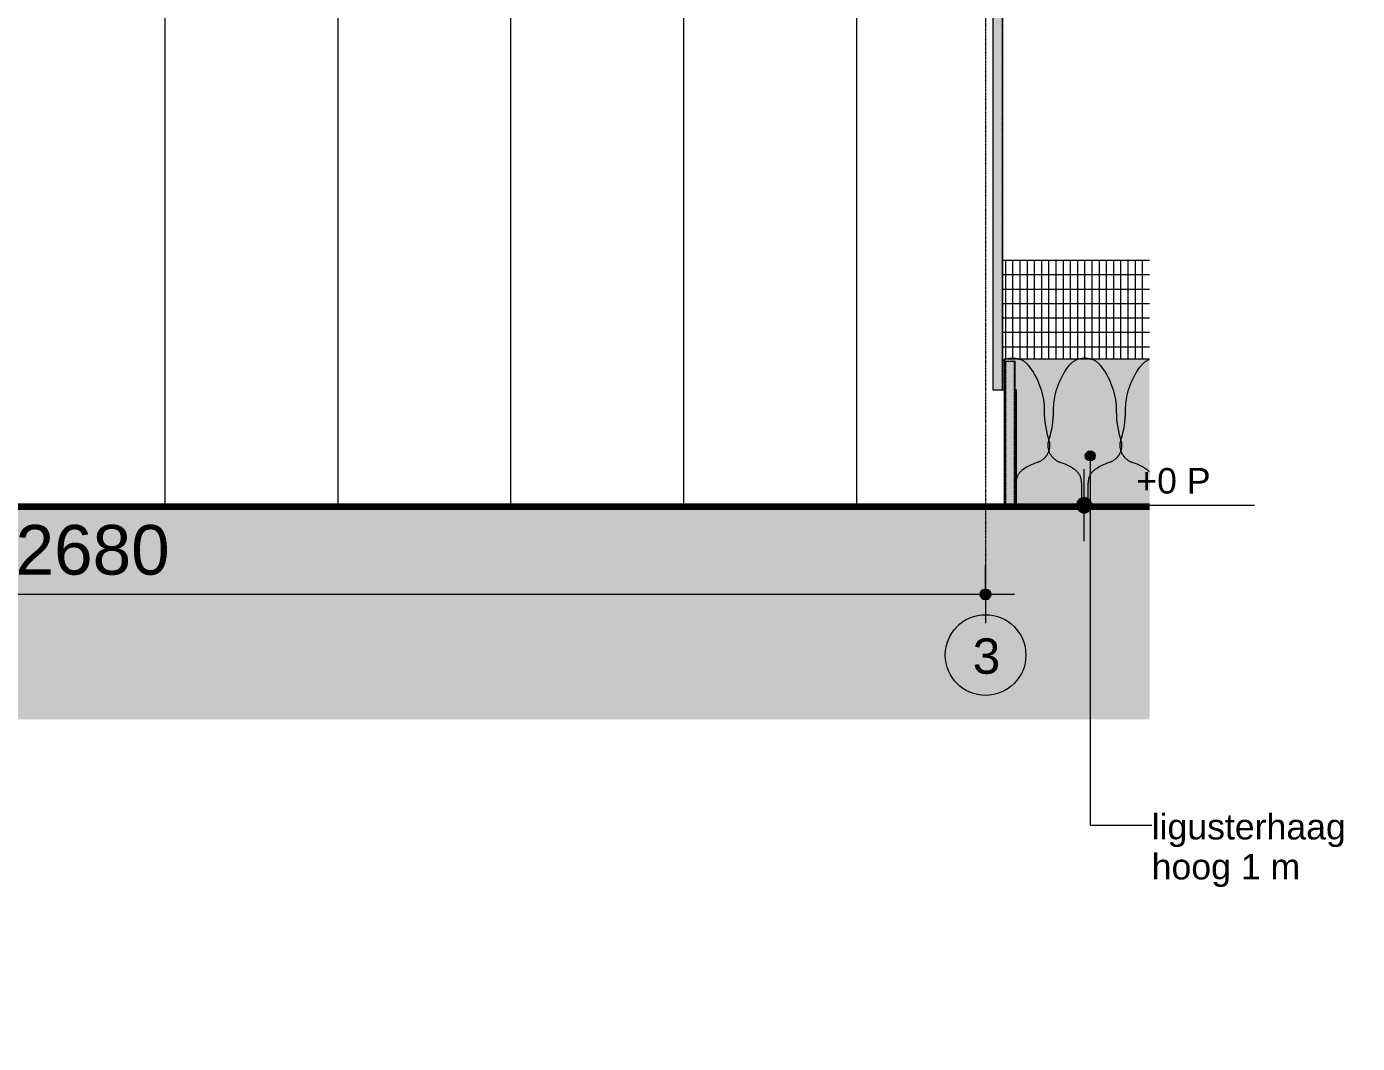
# Model space of a CAD drawing. Header units: millimetres. Extents: x 48682 to 485846, y -7071 to 11878.
# Drawn here: x 447468 to 456704, y -3735 to 3321 of the extents above; entities that cross this region are included whole.
import ezdxf

# ---------------------------------------------------------------- set-up
doc = ezdxf.new("R2010")
doc.units = ezdxf.units.MM
doc.linetypes.add('dash-dash', pattern=[6, 3, -1, 1, -1])
doc.linetypes.add('Hidden', pattern=[4, 2, -2])
for name, color, linetype, lineweight in [('A-ANNO-DIMS', 211, 'Continuous', 9), ('A-ANNO-DIMS-100', 211, 'Continuous', 9), ('A-DETL', 90, 'Continuous', 13), ('A-DETL-GENF', 92, 'Continuous', 13), ('A-FLOR-HRAL', 11, 'Continuous', 13), ('A-WALL-PATT', 111, 'Continuous', 13), ('C-TOPO', 7, 'Continuous', 13), ('G-ANNO-DIMS', 111, 'Continuous', 9), ('G-ANNO-TEXT', 231, 'Continuous', 9), ('L-PLNT', 71, 'Continuous', 13), ('L-SITE', 91, 'Continuous', 13), ('S-COLS', 52, 'Continuous', 18), ('S-COLS-HDLN', 52, 'Hidden', 9), ('S-FNDN', 32, 'Continuous', 18)]:
    doc.layers.add(name, color=color, linetype=linetype, lineweight=lineweight)
doc.styles.add('Arial', font='arial.ttf', dxfattribs={"height": 177.035928})
doc.styles.add('Arial_1', font='arial.ttf', dxfattribs={"height": 245.883234})
doc.styles.add('Arial_2', font='arial.ttf', dxfattribs={"height": 344.236527})
doc.dimstyles.new('3_5mm', dxfattribs={"dimscale": 304.8, "dimtxt": 350, "dimasz": 0.918635, "dimexe": 0.656168, "dimexo": 0.0625, "dimgap": 0.114829, "dimtad": 1, "dimdec": 4, "dimzin": 0, "dimdsep": 46, "dimtxsty": 'Arial_2', "dimblk1": 'DOTSMALL', "dimblk2": 'DOTSMALL', "dimsah": 1, "dimcen": 0.09, "dimdle": 0.656168, "dimazin": 0, "dimtfac": 1, "dimtdec": 4, "dimtix": 1, "dimtmove": 0, "dimatfit": 3, "dimfxl": 0.656168, "dimfxlon": 1, "dimtvp": 1, "dimtolj": 1, "dimtzin": 0, "dimlwd": 13, "dimlwe": 13, "dimarcsym": 2})

# ---------------------------------------------------------------- blocks, each defined once
blk = doc.blocks.new('Railing - std-V39-rechtergebouw noordoostgevel')
at = {"layer": 'A-FLOR-HRAL'}
blk.add_hatch(color=256, dxfattribs=at).paths.add_polyline_path([(-100967.4, -10), (-100948.5, -10), (-100948.5, 0), (-101018.5, 0), (-101018.5, -10)], flags=0)
for p, q in [((-101018.5, 0), (-101018.5, -10)), ((-100948.5, 0), (-100948.5, -10))]:
    blk.add_line(p, q, dxfattribs=at)
blk = doc.blocks.new('Railing - std-V40-rechtergebouw noordoostgevel')
at = {"layer": 'A-FLOR-HRAL'}
h = blk.add_hatch(color=256, dxfattribs=at)
h.paths.add_polyline_path([(-104556.2, -10), (-104540.1, -10), (-104540.1, 0), (-104559.1, 0), (-104559.1, -10), (-104556.5, -10)], flags=0)
h.paths.add_polyline_path([(-104489.1, -10), (-104489.1, 0), (-104510.1, 0), (-104510.1, -10)], flags=0)
h.paths.add_polyline_path([(-104497.4, 1013.6), (-104489.1, 1013.6), (-104489.1, 1700), (-104510.1, 1700), (-104510.1, 1017.4), (-104497.6, 1013.7)], flags=0)
h.paths.add_polyline_path([(-104544.1, 1020.6), (-104540.1, 1021.1), (-104540.1, 1700), (-104559.1, 1700), (-104559.1, 1020.1), (-104552.1, 1020.4)], flags=0)
for p, q in [((-104559.1, 1700), (-104559.1, 1020.1)), ((-104559.1, 1700), (-104540.1, 1700)), ((-104510.1, 1700), (-104489.1, 1700)), ((-104489.1, 1700), (-104489.1, 1010.4)), ((-104489.1, 234.5), (-104489.1, -10)), ((-104559.1, 0), (-104559.1, -10))]:
    blk.add_line(p, q, dxfattribs=at)
blk = doc.blocks.new('Railing - Railing-8110405-rechtergebouw noordoostgevel')
for name, p in [('Railing - std-V40-rechtergebouw noordoostgevel', (0, 0)), ('Railing - std-V39-rechtergebouw noordoostgevel', (0, 0)), ('Railing - std-V39-rechtergebouw noordoostgevel', (5000, 0))]:
    blk.add_blockref(name, p)
blk = doc.blocks.new('Top Rail Type - Top Rail_Internal_-8110409-rechtergebouw noordoostgevel')
at = {"layer": 'A-FLOR-HRAL', "lineweight": 9}
h = blk.add_hatch(dxfattribs=at)
h.set_pattern_fill('FP_18', color=256, style=0, pattern_type=2)
h.set_pattern_definition([(0, (-709286.42, 0), (0, 100), []), (90, (-709286.42, 0), (-50, 3e-15), [])])
h.paths.add_polyline_path([(-90065, -10), (-89595.4, -10), (-89595.4, 0), (-90353.5, 0), (-90353.5, -10), (-90065.9, -10)], flags=0)
h.paths.add_polyline_path([(-104489.1, -10), (-103814.3, -10), (-103814.3, 0), (-104489.1, 0)], flags=0)
h.paths.add_polyline_path([(-103214.3, -10), (-101018.5, -10), (-101018.5, 0), (-103214.3, 0)], flags=0)
h.paths.add_polyline_path([(-97183.7, -10), (-96018.5, -10), (-96018.5, 0), (-100948.5, 0), (-100948.5, -10)], flags=0)
h.paths.add_polyline_path([(-95948.5, -10), (-91033.5, -10), (-91033.5, 0), (-95948.5, 0)], flags=0)
h.paths.add_polyline_path([(-90613.5, 1003.3), (-90603.5, 1009), (-90603.5, 1013.6), (-90588.2, 1014.5), (-90575.7, 1017.9), (-90561.3, 1020), (-90528.5, 1020.1), (-90521.3, 1019.5), (-90504.4, 1016.1), (-90497.4, 1013.6), (-90089.2, 1014.2), (-90075.7, 1017.9), (-90061.3, 1020), (-90028, 1020.1), (-90021.3, 1019.5), (-90004.4, 1016.1), (-89997.4, 1013.6), (-89595.4, 1013.6), (-89595.4, 1700), (-90613.5, 1700), (-90613.5, 1005.5)], flags=0)
h.paths.add_polyline_path([(-104469.3, 1013.6), (-104089.2, 1014.2), (-104075.7, 1017.9), (-104061.3, 1020), (-104028, 1020.1), (-104021.3, 1019.5), (-104004.4, 1016.1), (-103997.4, 1013.6), (-103634.3, 1013.6), (-103634.3, 1700), (-104489.1, 1700), (-104489.1, 1013.6), (-104480.1, 1013.6)], flags=0)
at = {"layer": 'A-FLOR-HRAL'}
blk.add_line((-90613.5, 1700), (-89595.4, 1700), dxfattribs=at)
blk = doc.blocks.new('300_90_VAE_parkeerplek - 2000x6000-8056828-rechtergebouw noordoostgevel')
at = {"layer": 'L-SITE'}
blk.add_hatch(color=256, dxfattribs=at).paths.add_polyline_path([(-89832.3, 2), (-89595.4, 2), (-89595.4, 5), (-90418.5, 5), (-90418.5, 2), (-89950.8, 2)], flags=0)
at = {"layer": 'A-DETL', "lineweight": 18}
for p, q in [((-90418.5, 5), (-89595.4, 5)), ((-90418.5, 2), (-90418.5, 5)), ((-89595.4, 2), (-90418.5, 2)), ((-90418.5, 2), (-89595.4, 2)), ((-90418.5, 2), (-90418.5, 0)), ((-89595.4, 0), (-90418.5, 0))]:
    blk.add_line(p, q, dxfattribs=at)
blk = doc.blocks.new('300_28_ISR_kolom_buis - ø70x3_6 2-8704371-rechtergebouw noordoostgevel')
at = {"layer": 'A-DETL', "lineweight": 18}
for p, q in [((-90598.5, 1000), (-90598.5, 0)), ((-90528.5, 0), (-90528.5, 1000))]:
    blk.add_line(p, q, dxfattribs=at)
at = {"layer": 'S-COLS', "linetype": 'Hidden', "lineweight": 9}
for p, q in [((-90594.9, 1000), (-90594.9, 0)), ((-90532.1, 0), (-90532.1, 1000))]:
    blk.add_line(p, q, dxfattribs=at)
at = {"layer": 'S-COLS-HDLN'}
blk.add_line((-90598.5, 1000), (-90528.5, 1000), dxfattribs=at)
blk = doc.blocks.new('300_28_ISR_kolom_buis - ø70x3_6 2-8715042-rechtergebouw noordoostgevel')
at = {"layer": 'A-DETL', "lineweight": 18}
blk.add_line((-90518.5, 0), (-90518.5, 800), dxfattribs=at)
at = {"layer": 'S-COLS', "linetype": 'Hidden', "lineweight": 9}
blk.add_line((-90522.1, 0), (-90522.1, 800), dxfattribs=at)
at = {"layer": 'S-COLS-HDLN'}
blk.add_line((-90528.5, 800), (-90518.5, 800), dxfattribs=at)
blk = doc.blocks.new('300_28_ISR_kolom_buis - ø70x3_6 2-8363247-rechtergebouw noordoostgevel')
at = {"layer": 'S-COLS-HDLN', "linetype": 'Continuous', "lineweight": 18}
h = blk.add_hatch(color=256, dxfattribs=at)
h.paths.add_polyline_path([(-90682.5, 800), (-90613.5, 800), (-90613.5, 6724.4), (-90623.3, 6724.4), (-90623.8, 6742.1), (-90683.5, 6758.3), (-90683.5, 800)], flags=0)
h.paths.add_polyline_path([(-90623.3, 6842.6), (-90623.3, 6849.7), (-90648.5, 6849.5), (-90623.8, 6842.8)], flags=0)
at = {"layer": 'A-DETL', "lineweight": 18}
blk.add_line((-90613.5, 800), (-90613.5, 6724.4), dxfattribs=at)
at = {"layer": 'S-COLS', "linetype": 'Hidden', "lineweight": 9}
for p, q in [((-90679.9, 800), (-90679.9, 6757.3)), ((-90617.1, 6724.4), (-90617.1, 800))]:
    blk.add_line(p, q, dxfattribs=at)
at = {"layer": 'S-COLS-HDLN'}
blk.add_line((-90650.6, 6850), (-90613.5, 6850), dxfattribs=at)
blk = doc.blocks.new('90_SI_boom - eik-V43-rechtergebouw noordoostgevel')
at = {"layer": 'L-PLNT'}
h = blk.add_hatch(color=256, dxfattribs=at)
h.paths.add_polyline_path([(-90603.5, 972.7), (-90603.5, 1008.8), (-90613.5, 1003), (-90613.5, 972.7)], flags=0)
h.paths.add_polyline_path([(-90536.3, 1013.6), (-90497.6, 1013.7), (-90512.5, 1017.9), (-90527, 1020), (-90555.4, 1020.2), (-90572.6, 1018.5), (-90585.7, 1015.4), (-90587.3, 1013.6), (-90536.4, 1013.6)], flags=0)
for points in [[(-90528.7, 1019.1), (-90543.1, 1020.5), (-90529.7, 1019.2)], [(-90603.5, 800), (-90603.5, 972.7), (-90613.5, 972.7), (-90613.5, 800)]]:
    blk.add_hatch(color=256, dxfattribs=at).paths.add_polyline_path(points, flags=0)
at = {"layer": 'L-PLNT', "flags": 128}
for points in [[(-90613.7, 1003.6), (-90610.6, 1005.4), (-90606.1, 1007.7), (-90601.4, 1009.9), (-90596.7, 1011.9), (-90591.8, 1013.6), (-90587, 1015.2), (-90582, 1016.6), (-90577, 1017.8), (-90572, 1018.8), (-90566.9, 1019.6), (-90561.8, 1020.2), (-90556.7, 1020.6), (-90551.5, 1020.7), (-90549.7, 1020.8)], [(-90538.5, 1020.8), (-90538.5, 1020.8), (-90538.5, 1020.8), (-90538.6, 1020.8), (-90538.6, 1020.8), (-90538.6, 1020.8), (-90538.7, 1020.8), (-90538.7, 1020.8), (-90538.8, 1020.8), (-90538.9, 1020.8), (-90539, 1020.8), (-90539.1, 1020.8), (-90539.2, 1020.8), (-90539.3, 1020.8), (-90539.4, 1020.8), (-90539.5, 1020.8), (-90539.6, 1020.8), (-90539.8, 1020.8), (-90539.9, 1020.8), (-90540.1, 1020.8), (-90540.2, 1020.8), (-90540.4, 1020.8), (-90540.5, 1020.8), (-90540.7, 1020.8), (-90540.9, 1020.8), (-90541.1, 1020.8), (-90541.3, 1020.8), (-90541.5, 1020.8), (-90541.7, 1020.8), (-90541.9, 1020.8), (-90542.1, 1020.8), (-90542.3, 1020.8), (-90542.5, 1020.8), (-90542.7, 1020.8), (-90542.9, 1020.8), (-90543.2, 1020.8), (-90543.4, 1020.8), (-90543.6, 1020.8), (-90543.8, 1020.8), (-90544, 1020.8), (-90544.3, 1020.8), (-90544.5, 1020.8), (-90544.7, 1020.8), (-90544.9, 1020.8), (-90545.2, 1020.8), (-90545.4, 1020.8), (-90545.6, 1020.8), (-90545.8, 1020.8), (-90546, 1020.8), (-90546.2, 1020.8), (-90546.4, 1020.8), (-90546.6, 1020.8), (-90546.8, 1020.8), (-90547, 1020.8), (-90547.2, 1020.8), (-90547.4, 1020.8), (-90547.6, 1020.8), (-90547.7, 1020.8), (-90547.9, 1020.8), (-90548.1, 1020.8), (-90548.2, 1020.8), (-90548.4, 1020.8), (-90548.5, 1020.8), (-90548.6, 1020.8), (-90548.8, 1020.8), (-90548.9, 1020.8), (-90549, 1020.8), (-90549.1, 1020.8), (-90549.2, 1020.8), (-90549.3, 1020.8), (-90549.4, 1020.8), (-90549.4, 1020.8), (-90549.5, 1020.8), (-90549.6, 1020.8), (-90549.6, 1020.8), (-90549.6, 1020.8), (-90549.7, 1020.8), (-90549.7, 1020.8), (-90549.7, 1020.8)], [(-90549.7, 1020.8), (-90549.7, 1020.8), (-90549.7, 1020.8), (-90549.7, 1020.8), (-90549.6, 1020.8), (-90549.6, 1020.8), (-90549.5, 1020.8), (-90549.5, 1020.8), (-90549.4, 1020.8), (-90549.3, 1020.8), (-90549.3, 1020.8), (-90549.2, 1020.8), (-90549.1, 1020.8), (-90549, 1020.8), (-90548.8, 1020.8), (-90548.7, 1020.8), (-90548.6, 1020.8), (-90548.5, 1020.8), (-90548.3, 1020.8), (-90548.2, 1020.8), (-90548, 1020.8), (-90547.8, 1020.8), (-90547.7, 1020.8), (-90547.5, 1020.8), (-90547.3, 1020.8), (-90547.1, 1020.8), (-90546.9, 1020.8), (-90546.7, 1020.8), (-90546.5, 1020.8), (-90546.3, 1020.8), (-90546.1, 1020.8), (-90545.9, 1020.8), (-90545.7, 1020.8), (-90545.5, 1020.8), (-90545.3, 1020.8), (-90545.1, 1020.8), (-90544.8, 1020.8), (-90544.6, 1020.8), (-90544.4, 1020.8), (-90544.2, 1020.8), (-90543.9, 1020.8), (-90543.7, 1020.8), (-90543.5, 1020.8), (-90543.3, 1020.8), (-90543.1, 1020.8), (-90542.8, 1020.8), (-90542.6, 1020.8), (-90542.4, 1020.8), (-90542.2, 1020.8), (-90542, 1020.8), (-90541.8, 1020.8), (-90541.6, 1020.8), (-90541.4, 1020.8), (-90541.2, 1020.8), (-90541, 1020.8), (-90540.8, 1020.8), (-90540.6, 1020.8), (-90540.5, 1020.8), (-90540.3, 1020.8), (-90540.1, 1020.8), (-90540, 1020.8), (-90539.8, 1020.8), (-90539.7, 1020.8), (-90539.6, 1020.8), (-90539.4, 1020.8), (-90539.3, 1020.8), (-90539.2, 1020.8), (-90539.1, 1020.8), (-90539, 1020.8), (-90538.9, 1020.8), (-90538.8, 1020.8), (-90538.8, 1020.8), (-90538.7, 1020.8), (-90538.7, 1020.8), (-90538.6, 1020.8), (-90538.6, 1020.8), (-90538.6, 1020.8), (-90538.5, 1020.8), (-90538.5, 1020.8)], [(-90538.5, 1020.8), (-90533.4, 1020.7), (-90528.3, 1020.3), (-90523.1, 1019.8), (-90518.1, 1019.1), (-90513, 1018.2), (-90508, 1017.1), (-90503, 1015.8), (-90498.1, 1014.2), (-90493.3, 1012.5), (-90488.5, 1010.6), (-90483.8, 1008.5), (-90479.2, 1006.2), (-90474.7, 1003.8), (-90470.3, 1001.1), (-90466, 998.3), (-90461.8, 995.3), (-90457.8, 992.2), (-90453.8, 988.9), (-90450, 985.4), (-90446.4, 981.8), (-90442.9, 978), (-90439.5, 974.2), (-90438.4, 972.7)], [(-90438.4, 972.7), (-90425.9, 956.6), (-90414.1, 939.9), (-90403, 922.8), (-90392.6, 905.3), (-90382.8, 887.3), (-90373.8, 869), (-90365.6, 850.3), (-90358.1, 831.3), (-90351.3, 812.1), (-90345.4, 792.6), (-90340.2, 772.8), (-90335.8, 752.9), (-90332.2, 732.8), (-90329.5, 712.6), (-90327.5, 692.3), (-90326.3, 671.9), (-90326, 652.5)], [(-90326, 652.5), (-90325.5, 626.8), (-90324, 601.2), (-90321.5, 575.6), (-90317.9, 550.1), (-90313.4, 524.8), (-90307.8, 499.7), (-90301.2, 474.9), (-90294.8, 453.9)], [(-90294.8, 453.9), (-90293.4, 449.1), (-90292.1, 444.2), (-90291.1, 439.3), (-90290.2, 434.4), (-90289.6, 429.4), (-90289.1, 424.4), (-90288.8, 419.4), (-90288.8, 414.3), (-90288.9, 409.3), (-90289.2, 404.3), (-90289.8, 399.3), (-90290.5, 394.4), (-90291.4, 389.4), (-90292.6, 384.5), (-90293.9, 379.7), (-90295.4, 374.9), (-90297.1, 370.2), (-90299, 365.5), (-90301.1, 361), (-90303.4, 356.5), (-90305.8, 352.1), (-90308.4, 347.8), (-90311.2, 343.6), (-90314.2, 339.6), (-90317.3, 335.6), (-90320.5, 331.8), (-90323.9, 328.1), (-90327.5, 324.6), (-90331.2, 321.2), (-90335, 317.9), (-90339, 314.8), (-90343, 311.9), (-90347.2, 309.1), (-90351.5, 306.5), (-90355.9, 304.1), (-90360.4, 301.9), (-90365, 299.8), (-90369.7, 297.9), (-90374.4, 296.2), (-90375.7, 295.8)], [(-90375.7, 295.8), (-90389.9, 290.9), (-90403.9, 285.4), (-90417.7, 279.4), (-90431.3, 272.8), (-90444.5, 265.7), (-90457.5, 258), (-90470.1, 249.9), (-90473.4, 247.6)], [(-90598.5, 234), (-90600.4, 235.9), (-90603.5, 238.8)], [(-90473.4, 247.6), (-90477, 245), (-90480.5, 242.3), (-90483.9, 239.4), (-90487.2, 236.4), (-90490.3, 233.3), (-90493.4, 230), (-90496.2, 226.7), (-90499, 223.2), (-90501.6, 219.6), (-90504.1, 215.9), (-90506.4, 212.1), (-90508.5, 208.2), (-90510.5, 204.3), (-90512.4, 200.2), (-90514, 196.1), (-90515.6, 191.9), (-90516.9, 187.7), (-90518.1, 183.4), (-90518.5, 181.4)]]:
    blk.add_lwpolyline(points, dxfattribs=at)
blk = doc.blocks.new('90_SI_boom - eik-V44-rechtergebouw noordoostgevel')
at = {"layer": 'L-PLNT'}
for points in [[(-90010, 1013.6), (-89997.6, 1013.7), (-90012.5, 1017.9), (-90027, 1020), (-90057.5, 1020.2), (-90069.4, 1019.1), (-90083.8, 1016.1), (-90087.3, 1013.6), (-90013, 1013.6)], [(-90028.7, 1019.1), (-90036.4, 1019.9), (-90030, 1019.2)]]:
    blk.add_hatch(color=256, dxfattribs=at).paths.add_polyline_path(points, flags=0)
for p, q in [((-90066.8, 156.2), (-90066.8, 5)), ((-90021.5, 5), (-90021.5, 156.2))]:
    blk.add_line(p, q, dxfattribs=at)
at = {"layer": 'L-PLNT', "flags": 128}
for points in [[(-90149.8, 972.7), (-90146.6, 976.7), (-90143.1, 980.5), (-90139.5, 984.1), (-90135.8, 987.7), (-90131.9, 991), (-90127.9, 994.2), (-90123.7, 997.3), (-90119.5, 1000.2), (-90115.1, 1002.9), (-90110.6, 1005.4), (-90106.1, 1007.7), (-90101.4, 1009.9), (-90096.7, 1011.9), (-90091.8, 1013.6), (-90087, 1015.2), (-90082, 1016.6), (-90077, 1017.8), (-90072, 1018.8), (-90066.9, 1019.6), (-90061.8, 1020.2), (-90056.7, 1020.6), (-90051.5, 1020.7), (-90049.7, 1020.8)], [(-90038.5, 1020.8), (-90038.5, 1020.8), (-90038.5, 1020.8), (-90038.6, 1020.8), (-90038.6, 1020.8), (-90038.6, 1020.8), (-90038.7, 1020.8), (-90038.7, 1020.8), (-90038.8, 1020.8), (-90038.9, 1020.8), (-90039, 1020.8), (-90039.1, 1020.8), (-90039.2, 1020.8), (-90039.3, 1020.8), (-90039.4, 1020.8), (-90039.5, 1020.8), (-90039.6, 1020.8), (-90039.8, 1020.8), (-90039.9, 1020.8), (-90040.1, 1020.8), (-90040.2, 1020.8), (-90040.4, 1020.8), (-90040.5, 1020.8), (-90040.7, 1020.8), (-90040.9, 1020.8), (-90041.1, 1020.8), (-90041.3, 1020.8), (-90041.5, 1020.8), (-90041.7, 1020.8), (-90041.9, 1020.8), (-90042.1, 1020.8), (-90042.3, 1020.8), (-90042.5, 1020.8), (-90042.7, 1020.8), (-90042.9, 1020.8), (-90043.2, 1020.8), (-90043.4, 1020.8), (-90043.6, 1020.8), (-90043.8, 1020.8), (-90044, 1020.8), (-90044.3, 1020.8), (-90044.5, 1020.8), (-90044.7, 1020.8), (-90044.9, 1020.8), (-90045.2, 1020.8), (-90045.4, 1020.8), (-90045.6, 1020.8), (-90045.8, 1020.8), (-90046, 1020.8), (-90046.2, 1020.8), (-90046.4, 1020.8), (-90046.6, 1020.8), (-90046.8, 1020.8), (-90047, 1020.8), (-90047.2, 1020.8), (-90047.4, 1020.8), (-90047.6, 1020.8), (-90047.7, 1020.8), (-90047.9, 1020.8), (-90048.1, 1020.8), (-90048.2, 1020.8), (-90048.4, 1020.8), (-90048.5, 1020.8), (-90048.6, 1020.8), (-90048.8, 1020.8), (-90048.9, 1020.8), (-90049, 1020.8), (-90049.1, 1020.8), (-90049.2, 1020.8), (-90049.3, 1020.8), (-90049.4, 1020.8), (-90049.4, 1020.8), (-90049.5, 1020.8), (-90049.6, 1020.8), (-90049.6, 1020.8), (-90049.6, 1020.8), (-90049.7, 1020.8), (-90049.7, 1020.8), (-90049.7, 1020.8)], [(-90049.7, 1020.8), (-90049.7, 1020.8), (-90049.7, 1020.8), (-90049.7, 1020.8), (-90049.6, 1020.8), (-90049.6, 1020.8), (-90049.5, 1020.8), (-90049.5, 1020.8), (-90049.4, 1020.8), (-90049.3, 1020.8), (-90049.3, 1020.8), (-90049.2, 1020.8), (-90049.1, 1020.8), (-90049, 1020.8), (-90048.8, 1020.8), (-90048.7, 1020.8), (-90048.6, 1020.8), (-90048.5, 1020.8), (-90048.3, 1020.8), (-90048.2, 1020.8), (-90048, 1020.8), (-90047.8, 1020.8), (-90047.7, 1020.8), (-90047.5, 1020.8), (-90047.3, 1020.8), (-90047.1, 1020.8), (-90046.9, 1020.8), (-90046.7, 1020.8), (-90046.5, 1020.8), (-90046.3, 1020.8), (-90046.1, 1020.8), (-90045.9, 1020.8), (-90045.7, 1020.8), (-90045.5, 1020.8), (-90045.3, 1020.8), (-90045.1, 1020.8), (-90044.8, 1020.8), (-90044.6, 1020.8), (-90044.4, 1020.8), (-90044.2, 1020.8), (-90043.9, 1020.8), (-90043.7, 1020.8), (-90043.5, 1020.8), (-90043.3, 1020.8), (-90043.1, 1020.8), (-90042.8, 1020.8), (-90042.6, 1020.8), (-90042.4, 1020.8), (-90042.2, 1020.8), (-90042, 1020.8), (-90041.8, 1020.8), (-90041.6, 1020.8), (-90041.4, 1020.8), (-90041.2, 1020.8), (-90041, 1020.8), (-90040.8, 1020.8), (-90040.6, 1020.8), (-90040.5, 1020.8), (-90040.3, 1020.8), (-90040.1, 1020.8), (-90040, 1020.8), (-90039.8, 1020.8), (-90039.7, 1020.8), (-90039.6, 1020.8), (-90039.4, 1020.8), (-90039.3, 1020.8), (-90039.2, 1020.8), (-90039.1, 1020.8), (-90039, 1020.8), (-90038.9, 1020.8), (-90038.8, 1020.8), (-90038.8, 1020.8), (-90038.7, 1020.8), (-90038.7, 1020.8), (-90038.6, 1020.8), (-90038.6, 1020.8), (-90038.6, 1020.8), (-90038.5, 1020.8), (-90038.5, 1020.8)], [(-90038.5, 1020.8), (-90033.4, 1020.7), (-90028.3, 1020.3), (-90023.1, 1019.8), (-90018.1, 1019.1), (-90013, 1018.2), (-90008, 1017.1), (-90003, 1015.8), (-89998.1, 1014.2), (-89993.3, 1012.5), (-89988.5, 1010.6), (-89983.8, 1008.5), (-89979.2, 1006.2), (-89974.7, 1003.8), (-89970.3, 1001.1), (-89966, 998.3), (-89961.8, 995.3), (-89957.8, 992.2), (-89953.8, 988.9), (-89950, 985.4), (-89946.4, 981.8), (-89942.9, 978), (-89939.5, 974.2), (-89938.4, 972.7)], [(-90262.2, 652.5), (-90261.8, 672.9), (-90260.6, 693.3), (-90258.6, 713.6), (-90255.8, 733.8), (-90252.2, 753.9), (-90247.8, 773.8), (-90242.6, 793.6), (-90236.5, 813.1), (-90229.8, 832.3), (-90222.2, 851.3), (-90213.9, 869.9), (-90204.9, 888.2), (-90195.1, 906.2), (-90184.7, 923.7), (-90173.5, 940.8), (-90161.7, 957.4), (-90149.8, 972.7)], [(-89938.4, 972.7), (-89925.9, 956.6), (-89914.1, 939.9), (-89903, 922.8), (-89892.6, 905.3), (-89882.8, 887.3), (-89873.8, 869), (-89865.6, 850.3), (-89858.1, 831.3), (-89851.3, 812.1), (-89845.4, 792.6), (-89840.2, 772.8), (-89835.8, 752.9), (-89832.2, 732.8), (-89829.5, 712.6), (-89827.5, 692.3), (-89826.3, 671.9), (-89826, 652.5)], [(-90293.4, 453.9), (-90286, 478.5), (-90279.5, 503.4), (-90274.1, 528.5), (-90269.7, 553.8), (-90266.3, 579.3), (-90263.9, 604.9), (-90262.6, 630.6), (-90262.2, 652.5)], [(-89826, 652.5), (-89825.5, 626.8), (-89824, 601.2), (-89821.5, 575.6), (-89817.9, 550.1), (-89813.4, 524.8), (-89807.8, 499.7), (-89801.2, 474.9), (-89794.8, 453.9)], [(-90212.5, 295.8), (-90217.3, 297.5), (-90222, 299.3), (-90226.6, 301.3), (-90231.1, 303.5), (-90235.5, 305.9), (-90239.8, 308.4), (-90244, 311.1), (-90248.2, 314), (-90252.1, 317.1), (-90256, 320.3), (-90259.7, 323.6), (-90263.3, 327.2), (-90266.8, 330.8), (-90270.1, 334.6), (-90273.2, 338.5), (-90276.2, 342.5), (-90279.1, 346.7), (-90281.7, 350.9), (-90284.2, 355.3), (-90286.5, 359.8), (-90288.6, 364.3), (-90290.6, 368.9), (-90292.4, 373.6), (-90293.9, 378.4), (-90295.3, 383.2), (-90296.5, 388.1), (-90297.5, 393), (-90298.3, 398), (-90298.9, 403), (-90299.2, 408), (-90299.4, 413), (-90299.4, 418), (-90299.2, 423), (-90298.8, 428), (-90298.2, 433), (-90297.4, 438), (-90296.4, 442.9), (-90295.2, 447.8), (-90293.8, 452.6), (-90293.4, 453.9)], [(-89794.8, 453.9), (-89793.4, 449.1), (-89792.1, 444.2), (-89791.1, 439.3), (-89790.2, 434.4), (-89789.6, 429.4), (-89789.1, 424.4), (-89788.8, 419.4), (-89788.8, 414.3), (-89788.9, 409.3), (-89789.2, 404.3), (-89789.8, 399.3), (-89790.5, 394.4), (-89791.4, 389.4), (-89792.6, 384.5), (-89793.9, 379.7), (-89795.4, 374.9), (-89797.1, 370.2), (-89799, 365.5), (-89801.1, 361), (-89803.4, 356.5), (-89805.8, 352.1), (-89808.4, 347.8), (-89811.2, 343.6), (-89814.2, 339.6), (-89817.3, 335.6), (-89820.5, 331.8), (-89823.9, 328.1), (-89827.5, 324.6), (-89831.2, 321.2), (-89835, 317.9), (-89839, 314.8), (-89843, 311.9), (-89847.2, 309.1), (-89851.5, 306.5), (-89855.9, 304.1), (-89860.4, 301.9), (-89865, 299.8), (-89869.7, 297.9), (-89874.4, 296.2), (-89875.7, 295.8)], [(-90114.8, 247.6), (-90127.3, 255.9), (-90140.2, 263.7), (-90153.4, 271), (-90166.9, 277.7), (-90180.6, 283.9), (-90194.6, 289.5), (-90208.7, 294.6), (-90212.5, 295.8)], [(-89875.7, 295.8), (-89889.9, 290.9), (-89903.9, 285.4), (-89917.7, 279.4), (-89931.3, 272.8), (-89944.5, 265.7), (-89957.5, 258), (-89970.1, 249.9), (-89973.4, 247.6)], [(-90066.8, 156.2), (-90066.9, 160.7), (-90067.1, 165.1), (-90067.6, 169.5), (-90068.2, 173.9), (-90069, 178.3), (-90069.9, 182.6), (-90071.1, 186.9), (-90072.4, 191.2), (-90073.9, 195.3), (-90075.5, 199.5), (-90077.3, 203.5), (-90079.3, 207.5), (-90081.4, 211.4), (-90083.7, 215.2), (-90086.1, 218.9), (-90088.7, 222.5), (-90091.4, 226), (-90094.3, 229.4), (-90097.3, 232.7), (-90100.4, 235.9), (-90103.7, 238.9), (-90107, 241.8), (-90110.5, 244.5), (-90114.1, 247.2), (-90114.8, 247.6)], [(-89973.4, 247.6), (-89977, 245), (-89980.5, 242.3), (-89983.9, 239.4), (-89987.2, 236.4), (-89990.3, 233.3), (-89993.4, 230), (-89996.2, 226.7), (-89999, 223.2), (-90001.6, 219.6), (-90004.1, 215.9), (-90006.4, 212.1), (-90008.5, 208.2), (-90010.5, 204.3), (-90012.4, 200.2), (-90014, 196.1), (-90015.6, 191.9), (-90016.9, 187.7), (-90018.1, 183.4), (-90019.1, 179.1), (-90019.9, 174.7), (-90020.6, 170.4), (-90021, 165.9), (-90021.3, 161.5), (-90021.4, 157.1), (-90021.5, 156.2)]]:
    blk.add_lwpolyline(points, dxfattribs=at)
blk = doc.blocks.new('90_SI_boom - eik-V45-rechtergebouw noordoostgevel')
at = {"layer": 'L-PLNT', "flags": 128}
for points in [[(-89762.2, 652.5), (-89761.8, 672.9), (-89760.6, 693.3), (-89758.6, 713.6), (-89755.8, 733.8), (-89752.2, 753.9), (-89747.8, 773.8), (-89742.6, 793.6), (-89736.5, 813.1), (-89729.8, 832.3), (-89722.2, 851.3), (-89713.9, 869.9), (-89704.9, 888.2), (-89695.1, 906.2), (-89684.7, 923.7), (-89673.5, 940.8), (-89661.7, 957.4), (-89649.8, 972.7)], [(-89649.8, 972.7), (-89646.6, 976.7), (-89643.1, 980.5), (-89639.5, 984.1), (-89635.8, 987.7), (-89631.9, 991), (-89627.9, 994.2), (-89623.7, 997.3), (-89619.5, 1000.2), (-89615.1, 1002.9), (-89610.6, 1005.4), (-89606.1, 1007.7), (-89601.4, 1009.9), (-89596.7, 1011.9), (-89595.4, 1012.3)], [(-89793.4, 453.9), (-89786, 478.5), (-89779.5, 503.4), (-89774.1, 528.5), (-89769.7, 553.8), (-89766.3, 579.3), (-89763.9, 604.9), (-89762.6, 630.6), (-89762.2, 652.5)], [(-89712.5, 295.8), (-89717.3, 297.5), (-89722, 299.3), (-89726.6, 301.3), (-89731.1, 303.5), (-89735.5, 305.9), (-89739.8, 308.4), (-89744, 311.1), (-89748.2, 314), (-89752.1, 317.1), (-89756, 320.3), (-89759.7, 323.6), (-89763.3, 327.2), (-89766.8, 330.8), (-89770.1, 334.6), (-89773.2, 338.5), (-89776.2, 342.5), (-89779.1, 346.7), (-89781.7, 350.9), (-89784.2, 355.3), (-89786.5, 359.8), (-89788.6, 364.3), (-89790.6, 368.9), (-89792.4, 373.6), (-89793.9, 378.4), (-89795.3, 383.2), (-89796.5, 388.1), (-89797.5, 393), (-89798.3, 398), (-89798.9, 403), (-89799.2, 408), (-89799.4, 413), (-89799.4, 418), (-89799.2, 423), (-89798.8, 428), (-89798.2, 433), (-89797.4, 438), (-89796.4, 442.9), (-89795.2, 447.8), (-89793.8, 452.6), (-89793.4, 453.9)], [(-89614.8, 247.6), (-89627.3, 255.9), (-89640.2, 263.7), (-89653.4, 271), (-89666.9, 277.7), (-89680.6, 283.9), (-89694.6, 289.5), (-89708.7, 294.6), (-89712.5, 295.8)], [(-89595.4, 230.6), (-89597.3, 232.7), (-89600.4, 235.9), (-89603.7, 238.9), (-89607, 241.8), (-89610.5, 244.5), (-89614.1, 247.2), (-89614.8, 247.6)]]:
    blk.add_lwpolyline(points, dxfattribs=at)
blk = doc.blocks.new('Spot Elevations - 1_8-7718674-rechtergebouw noordoostgevel')
at = {"layer": 'G-ANNO-DIMS'}
h = blk.add_hatch(color=256, dxfattribs=at)
edge = h.paths.add_edge_path(flags=0)
edge.add_arc((-89880.8, 8600), 53, 0, 180)
edge.add_arc((-89880.8, 8600), 53, 180, 360)
at = {"layer": 'G-ANNO-DIMS', "lineweight": 13}
for p, q in [((-89880.8, 8350), (-89880.8, 8850)), ((-89963.1, 8600), (-90263.6, 8600)), ((-89963.1, 8600), (-88697.9, 8600))]:
    blk.add_line(p, q, dxfattribs=at)
for start, end in [(0, 180), (180, 0)]:
    blk.add_arc((-89880.8, 8600), 53, start, end, dxfattribs=at)
blk = doc.blocks.new('DIMBLOCK70-rechtergebouw noordoostgevel')
at = {"layer": 'A-ANNO-DIMS-100', "lineweight": 25}
h = blk.add_hatch(color=256, dxfattribs=at)
edge = h.paths.add_edge_path(flags=0)
edge.add_arc((441443.4, -618.8), 35, 0, 360)
h = blk.add_hatch(color=256, dxfattribs=at)
edge = h.paths.add_edge_path(flags=0)
edge.add_arc((454123.4, -618.8), 35, 0, 360)
at = {"layer": 'A-ANNO-DIMS-100', "lineweight": 13}
for p, q in [((441443.4, -418.8), (441443.4, -818.8)), ((441443.4, -618.8), (441443.4, -418.8)), ((454123.4, -418.8), (454123.4, -818.8)), ((454123.4, -618.8), (454123.4, -418.8)), ((454323.4, -618.8), (441243.4, -618.8))]:
    blk.add_line(p, q, dxfattribs=at)
at = {"layer": 'A-ANNO-DIMS-100', "lineweight": 25}
for centre in [(441443.4, -618.8), (454123.4, -618.8)]:
    blk.add_circle(centre, 35, dxfattribs=at)
at = {"layer": 'A-ANNO-DIMS-100', "color": 0, "lineweight": 13, "insert": (447123.8, -137.3), "char_height": 344.24, "width": 1583.077, "attachment_point": 1, "line_spacing_factor": 0.938532, "style": 'Arial_2'}
blk.add_mtext('12680', dxfattribs=at)
blk = doc.blocks.new('_DotSmall')
at = {"color": 0, "linetype": 'ByBlock', "const_width": 0.5}
blk.add_lwpolyline([(-0.0625, 0, 1), (0.0625, 0, 1)], format="xyb", close=True, dxfattribs=at)

msp = doc.modelspace()

# ---------------------------------------------------------------- hatches: boundary and pattern name
at = {"layer": 'A-DETL-GENF'}
for points in [[(454804.15651, 5), (454835.48358, 5), (454835.57629, 157.20522), (454838.99308, 182.40484), (454846.16251, 202.83657), (454856.65876, 220.83722), (454867.09499, 233.81603), (454889.29468, 251.22545), (454914.47135, 266.8309), (454949.09352, 283.6757), (455001.41598, 304.3447), (455024.61678, 320.72746), (455035.80951, 331.13388), (455049.99242, 350.52262), (455060.2589, 372.27593), (455062.82686, 380.63107), (455066.6873, 368.07075), (455077.21292, 347.84458), (455089.84422, 331.13388), (455109.40279, 313.94741), (455124.23775, 304.3447), (455162.75032, 288.89141), (455188.21538, 278.15266), (455220.06288, 261.32642), (455244.21595, 245.89843), (455261.53236, 231.65381), (455260.79936, 1011.62317), (455251.65489, 1007.88638), (455230.91249, 995.16319), (455220.82692, 987.33795), (455203.58111, 967.95762), (455175.16734, 927.595), (455158.90579, 901.03361), (455139.53572, 862.38684), (455123.33816, 821.68567), (455110.93296, 780.8788), (455101.69675, 736.94924), (455096.48903, 695.71395), (455092.20447, 596.85909), (455085.43555, 544.25189), (455077.1887, 502.46781), (455062.82686, 450.66836), (455059.62867, 462.65857), (455046.04124, 514.74837), (455038.69399, 551.97444), (455032.37889, 614.22691), (455028.01954, 704.78143), (455022.84357, 742.8389), (455012.95649, 786.6824), (454999.09639, 829.88062), (454980.39727, 873.80074), (454962.67, 907.69446), (454936.19902, 948.74908), (454916.53286, 974.88846), (454900.69756, 990.54177), (454887.59472, 1000.39595), (454870.91761, 1009.48954), (454857.52206, 1013.61981), (454764.7974, 1013.08992), (454751.65489, 1007.88638), (454730.91249, 995.16319), (454720.82692, 987.33795), (454703.58111, 967.95762), (454675.16734, 927.595), (454658.90579, 901.03361), (454639.53572, 862.38684), (454623.33816, 821.68567), (454610.93296, 780.8788), (454601.69675, 736.94924), (454596.10887, 686.42002), (454592.20447, 596.85909), (454585.43555, 544.25189), (454577.1887, 502.46781), (454562.82686, 450.66836), (454559.62867, 462.65857), (454546.04124, 514.74837), (454538.69399, 551.97444), (454532.37889, 614.22691), (454528.01954, 704.78143), (454522.84357, 742.8389), (454510.89107, 793.4766), (454499.09639, 829.88062), (454480.39727, 873.80074), (454462.67, 907.69446), (454436.19902, 948.74908), (454413.07161, 978.56953), (454400.69756, 990.54177), (454386.1505, 1001.19162), (454370.91761, 1009.48954), (454357.52206, 1013.61981), (454263.08234, 1012.46072), (454253.39323, 1007.88638), (454253.39323, 238.16747), (454258.39323, 234.40654), (454258.39323, 1000), (454328.39323, 1000), (454328.39323, 800), (454338.39323, 800), (454338.99308, 182.40484), (454346.16251, 202.83657), (454356.65876, 220.83722), (454367.09499, 233.81603), (454384.8459, 248.46792), (454414.47135, 266.8309), (454449.09352, 283.6757), (454501.41598, 304.3447), (454523.07063, 319.28993), (454535.80951, 331.13388), (454550.78564, 352.07371), (454560.2589, 372.27593), (454562.82686, 380.63107), (454566.6873, 368.07075), (454577.21292, 347.84458), (454589.84422, 331.13388), (454609.40279, 313.94741), (454624.23775, 304.3447), (454669.24342, 286.43909), (454688.21538, 278.15266), (454720.06288, 261.32642), (454744.21595, 245.89843), (454760.29738, 231.65381), (454771.99298, 217.10881), (454783.18185, 194.05218), (454788.28718, 175.65193), (454790.17015, 156.25), (454790.98698, 5), (454804.03891, 5)], [(454323.70412, 0), (454338.39323, 0), (454338.39323, 800), (454328.39323, 800), (454328.39323, 1000), (454258.39323, 1000), (454258.39323, 0), (454320.89323, 0)], [(455261.53236, 0), (455261.53236, 2), (454438.39323, 2), (454438.39323, 0), (455024.61678, 0)]]:
    msp.add_hatch(color=81, dxfattribs=at).paths.add_polyline_path(points, flags=0)
h = msp.add_hatch(color=81, dxfattribs=at)
h.paths.add_polyline_path([(454253.39323, 0), (454258.39323, 0), (454258.39323, 233.95546), (454253.39323, 238.16747), (454253.39323, 20.31116)], flags=0)
h.paths.add_polyline_path([(454373.09896, 0), (454438.39323, 0), (454438.39323, 5), (454790.17015, 5), (454790.07744, 157.20522), (454786.66065, 182.40484), (454781.33269, 199.33148), (454769.85819, 219.7637), (454758.55874, 233.81603), (454737.46344, 250.5409), (454711.18238, 266.8309), (454669.24342, 286.43909), (454624.23775, 304.3447), (454602.5831, 319.28993), (454589.84422, 331.13388), (454575.66131, 350.52262), (454565.39483, 372.27593), (454562.82686, 380.63107), (454557.99804, 366.17713), (454548.44081, 347.84458), (454535.80951, 331.13388), (454516.25094, 313.94741), (454501.41598, 304.3447), (454462.90341, 288.89141), (454444.51611, 281.64169), (454405.05994, 260.99734), (454381.43777, 245.89843), (454365.71984, 232.10586), (454353.66075, 217.10881), (454342.20265, 193.15076), (454338.39323, 177.58826), (454338.39323, 0)], flags=0)
h.paths.add_polyline_path([(454906.159, 5), (455261.53236, 5), (455261.53236, 230.11796), (455258.55874, 233.81603), (455237.46344, 250.5409), (455202.30346, 271.20782), (455176.56021, 283.6757), (455124.23775, 304.3447), (455102.5831, 319.28993), (455089.84422, 331.13388), (455075.66131, 350.52262), (455065.39483, 372.27593), (455062.82686, 380.63107), (455057.99804, 366.17713), (455048.44081, 347.84458), (455035.80951, 331.13388), (455016.25094, 313.94741), (455001.41598, 304.3447), (454962.90341, 288.89141), (454944.51611, 281.64169), (454905.05994, 260.99734), (454881.43777, 245.89843), (454865.71984, 232.10586), (454853.66075, 217.10881), (454842.20265, 193.15076), (454837.36655, 175.65193), (454835.48358, 156.25), (454835.48358, 5)], flags=0)
h.paths.add_polyline_path([(455062.82686, 450.66836), (455065.52894, 460.88942), (455079.06844, 511.99185), (455087.85208, 559.61116), (455093.24807, 613.51873), (455097.63419, 704.78143), (455102.81016, 742.8389), (455113.82238, 790.38354), (455123.50643, 822.23918), (455143.07457, 869.44747), (455160.92375, 904.32972), (455188.29023, 947.16566), (455209.12087, 974.88846), (455225.2496, 990.76944), (455241.74738, 1002.428), (455260.79936, 1011.62317), (455261.53236, 1013.08992), (455260.79936, 1013.61981), (454862.4582, 1012.5512), (454876.87906, 1006.29956), (454892.49183, 996.90847), (454906.159, 985.92116), (454919.23741, 971.81283), (454949.36551, 929.42584), (454966.74793, 901.03361), (454990.50944, 851.38785), (455002.91584, 819.71106), (455016.67753, 771.71512), (455024.61678, 731.72482), (455029.1647, 695.71395), (455034.2671, 589.85996), (455039.38444, 548.47613), (455048.46503, 502.46781), (455062.09031, 453.88045)], flags=0)
h.paths.add_polyline_path([(454562.82686, 450.66836), (454565.52894, 460.88942), (454579.06844, 511.99185), (454587.85208, 559.61116), (454592.81629, 602.0951), (454597.63419, 704.78143), (454602.81016, 742.8389), (454613.82238, 790.38354), (454623.50643, 822.23918), (454639.53572, 862.38684), (454660.92375, 904.32972), (454688.29023, 947.16566), (454712.58212, 978.56953), (454724.90916, 990.5053), (454741.74738, 1002.428), (454760.79936, 1011.62317), (454764.1464, 1013.61981), (454362.4582, 1012.5512), (454376.87906, 1006.29956), (454392.49183, 996.90847), (454404.82681, 987.33795), (454419.23741, 971.81283), (454449.36551, 929.42584), (454466.74793, 901.03361), (454487.82713, 858.10609), (454502.91584, 819.71106), (454516.67753, 771.71512), (454524.17288, 735.23972), (454529.1647, 695.71395), (454534.2671, 589.85996), (454538.69399, 551.97444), (454550.78564, 494.19258), (454562.09031, 453.88045)], flags=0)
h.paths.add_polyline_path([(454253.39323, 1009.01134), (454263.06316, 1013.61981), (454253.39323, 1013.08992), (454253.39323, 1011.62317)], flags=0)
at = {"layer": 'A-WALL-PATT', "lineweight": 9}
h = msp.add_hatch(dxfattribs=at)
h.set_pattern_fill('FP_19', color=256, style=0, pattern_type=2)
h.set_pattern_definition([(90, (-648371.2, 0), (-1200, 7e-14), [])])
h.paths.add_polyline_path([(441292.65362, 0), (454073.39323, 0), (454073.39323, 6785.28451), (447730.53418, 8499.32706), (441292.65362, 6758.92366), (441292.65362, 65.94251)], flags=0)
h.paths.add_polyline_path([(447680.23403, 5000), (447673.22656, 5000), (447673.22656, 6350), (452523.22656, 6350), (452523.22656, 5000), (451470.88319, 5000)], flags=0)
at = {"layer": 'C-TOPO'}
msp.add_hatch(color=256, dxfattribs=at).paths.add_polyline_path([(440098.93571, -1485.52342), (455261.53236, -1485.52342), (455261.53236, -10), (440098.93571, -10), (440098.93571, -1140.11487)], flags=0)
at = {"layer": 'G-ANNO-TEXT'}
h = msp.add_hatch(color=250, dxfattribs=at)
edge = h.paths.add_edge_path(flags=0)
edge.add_arc((454850.1748, 341.90331), 35, 0, 360)
at = {"layer": 'S-FNDN'}
msp.add_hatch(color=256, dxfattribs=at).paths.add_polyline_path([(453823.39323, -10), (454503.39323, -10), (454503.39323, 0), (453823.39323, 0)], flags=0)

# ---------------------------------------------------------------- linework, layer by layer
at = {"layer": 'A-DETL', "lineweight": 18}
for p, q in [((454173.39323, 6757.21618), (454173.39323, 800)), ((454173.39323, 800), (454253.39323, 800)), ((454253.39323, 800), (454253.39323, 0)), ((454438.39323, 0), (441042.65362, 0)), ((453823.39323, 0), (453823.39323, -10)), ((454503.39323, -10), (454503.39323, 0))]:
    msp.add_line(p, q, dxfattribs=at)
at = {"layer": 'A-DETL', "linetype": 'dash-dash', "lineweight": 9}
msp.add_line((454123.39323, 6640), (454123.39323, -760), dxfattribs=at)
at = {"layer": 'A-DETL'}
for p, q in [((455261.53236, 1013.61981), (454253.39323, 1013.61981)), ((454253.39323, 1013.61981), (454253.39323, 0)), ((454253.39323, 0), (455261.53236, 0))]:
    msp.add_line(p, q, dxfattribs=at)
at = {"layer": 'A-DETL', "lineweight": 9}
msp.add_circle((454123.39323, -1040), 280, dxfattribs=at)
at = {"layer": 'C-TOPO', "lineweight": 100}
msp.add_line((440098.93571, -10), (455261.53236, -10), dxfattribs=at)
at = {"layer": 'C-TOPO'}
msp.add_line((455261.53236, -10), (440098.93571, -10), dxfattribs=at)
at = {"layer": 'G-ANNO-DIMS'}
for p, q in [((454073.39323, 0), (454160.55435, 0)), ((454160.55435, 0), (454425.3863, 0))]:
    msp.add_line(p, q, dxfattribs=at)
at = {"layer": 'G-ANNO-TEXT', "color": 250}
for p, q in [((454850.1748, 341.90331), (454850.1748, -2221.14666)), ((454850.1748, -2221.14666), (455276.531, -2221.14666))]:
    msp.add_line(p, q, dxfattribs=at)
msp.add_circle((454850.1748, 341.90331), 35, dxfattribs=at)

# ---------------------------------------------------------------- block references
at = {"layer": 'A-FLOR-HRAL'}
for name in ['Railing - Railing-8110405-rechtergebouw noordoostgevel', 'Top Rail Type - Top Rail_Internal_-8110409-rechtergebouw noordoostgevel']:
    msp.add_blockref(name, (544856.93538, 0), dxfattribs=at)
at = {"layer": 'G-ANNO-DIMS', "lineweight": 13}
msp.add_blockref('Spot Elevations - 1_8-7718674-rechtergebouw noordoostgevel', (544688.94921, -8600), dxfattribs=at)
at = {"layer": 'L-PLNT'}
for name in ['90_SI_boom - eik-V43-rechtergebouw noordoostgevel', '90_SI_boom - eik-V44-rechtergebouw noordoostgevel', '90_SI_boom - eik-V45-rechtergebouw noordoostgevel']:
    msp.add_blockref(name, (544856.93538, 0), dxfattribs=at)
at = {"layer": 'L-SITE'}
msp.add_blockref('300_90_VAE_parkeerplek - 2000x6000-8056828-rechtergebouw noordoostgevel', (544856.93538, 0), dxfattribs=at)
at = {"layer": 'S-COLS'}
for name in ['300_28_ISR_kolom_buis - ø70x3_6 2-8363247-rechtergebouw noordoostgevel', '300_28_ISR_kolom_buis - ø70x3_6 2-8704371-rechtergebouw noordoostgevel', '300_28_ISR_kolom_buis - ø70x3_6 2-8715042-rechtergebouw noordoostgevel']:
    msp.add_blockref(name, (544856.93538, 0), dxfattribs=at)

# ---------------------------------------------------------------- texts
at = {"layer": 'G-ANNO-DIMS', "insert": (455169.79636, 257.95901), "char_height": 177.035928, "width": 613.4158498, "attachment_point": 1, "line_spacing_factor": 0.938532, "style": 'Arial'}
msp.add_mtext('+0 P', dxfattribs=at)
at = {"layer": 'G-ANNO-TEXT', "color": 7, "insert": (454225.45903, -923.78318), "char_height": 245.88323, "width": 228, "attachment_point": 3, "line_spacing_factor": 0.938532, "style": 'Arial_1'}
msp.add_mtext('3', dxfattribs=at)
at = {"layer": 'G-ANNO-TEXT', "color": 7, "insert": (442585.31899, -2626.66999), "char_height": 177.0359281, "width": 5550.9814574, "attachment_point": 1, "line_spacing_factor": 0.938532, "style": 'Arial', "bg_fill": 3, "box_fill_scale": 0, "bg_fill_color": 256, "bg_fill_true_color": 3254780160, "bg_fill_transparency": 256}
msp.add_mtext('GEVELOPBOUW\\P- sandwich wandpanelen, kleur donkergrijs\\PRc- waarde 4,7 m2K/W\\Pbrandwerend uitgevoerd (30 minuten)\\P\\P', dxfattribs=at)

# ---------------------------------------------------------------- dimensions: what is measured, and where the dimension line sits
at = {"layer": 'A-ANNO-DIMS', "lineweight": 13}
dim = msp.add_linear_dim(base=(441443.39323, -618.81395), p1=(454123.39323, -418.81395), p2=(441443.39323, -418.81395), dimstyle='3_5mm', override={"dimpost": '<>', "dimfxl": 12680}, dxfattribs=at)
dim.commit()
dim.dimension.update_dxf_attribs({"geometry": 'DIMBLOCK70-rechtergebouw noordoostgevel', "text_midpoint": (447783.39323, -408.05608)})

# ---------------------------------------------------------------- next in the draw order: texts
at = {"layer": 'G-ANNO-TEXT', "color": 7, "insert": (455276.531, -2142.41842), "char_height": 177.0359281, "width": 1604.8168182, "attachment_point": 1, "line_spacing_factor": 0.938532, "style": 'Arial', "bg_fill": 3, "box_fill_scale": 0, "bg_fill_color": 256, "bg_fill_true_color": 3254780160, "bg_fill_transparency": 256}
msp.add_mtext('ligusterhaag\\Phoog 1 m', dxfattribs=at)

doc.saveas('drawing.dxf')
